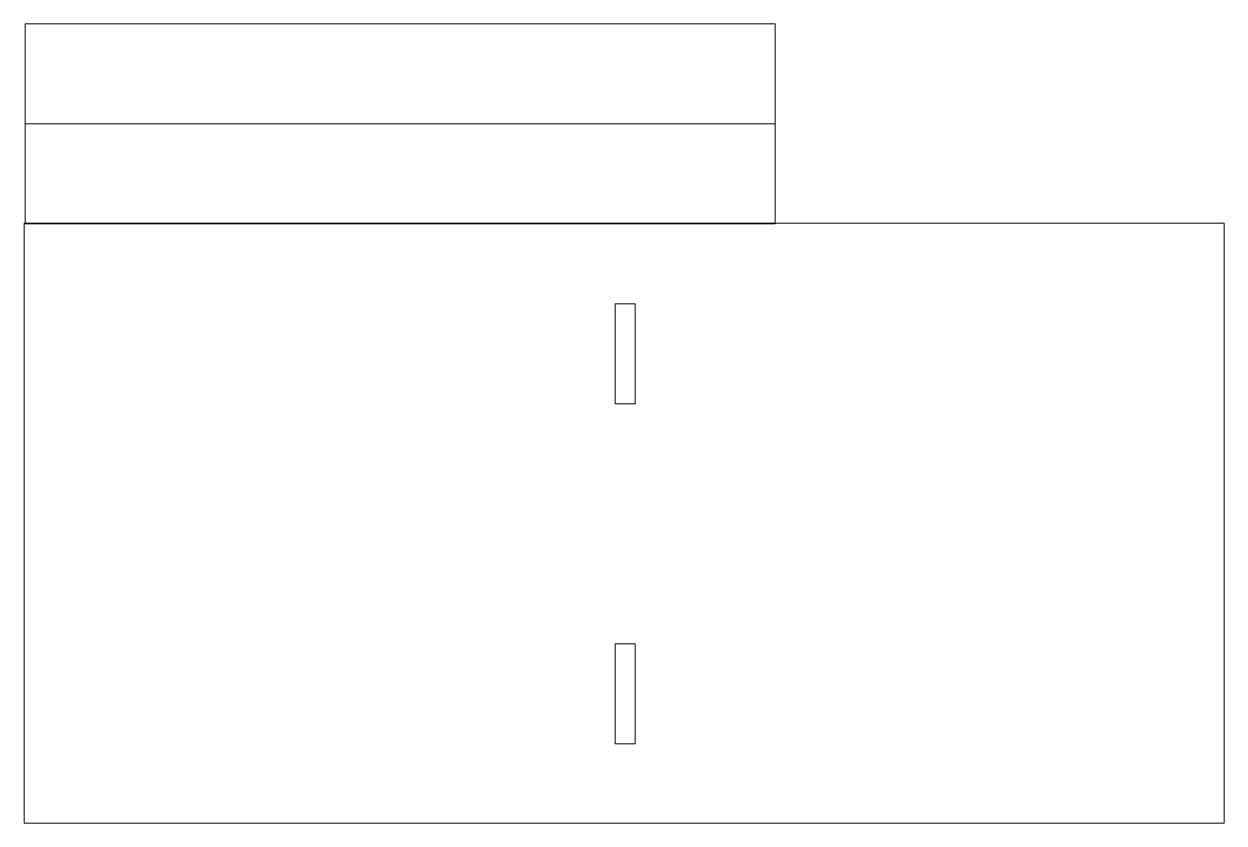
# Model space of a CAD drawing. Header units: millimetres. Extents: x -301 to 299, y -200 to 200.
import ezdxf

# ---------------------------------------------------------------- set-up
doc = ezdxf.new("R2010")
doc.units = ezdxf.units.MM
doc.header["$MEASUREMENT"] = 0
doc.layers.add('Layer 1', color=7, linetype='Continuous')

msp = doc.modelspace()

# ---------------------------------------------------------------- linework, layer by layer
at = {"layer": 'Layer 1', "color": 1, "lineweight": 9}
for points in [[(-300, 150), (75, 150), (75, 200), (-300, 200), (-300, 150)], [(-300, 100), (75, 100), (75, 150), (-300, 150), (-300, 100)], [(-300.6573, -199.6227), (299.3427, -199.6227), (299.3427, 100.3773), (-300.6573, 100.3773), (-300.6573, -199.6227)], [(-5, 10), (5, 10), (5, 60), (-5, 60), (-5, 10)], [(-5, -160), (5, -160), (5, -110), (-5, -110), (-5, -160)]]:
    msp.add_lwpolyline(points, close=True, dxfattribs=at)

doc.saveas('drawing.dxf')
